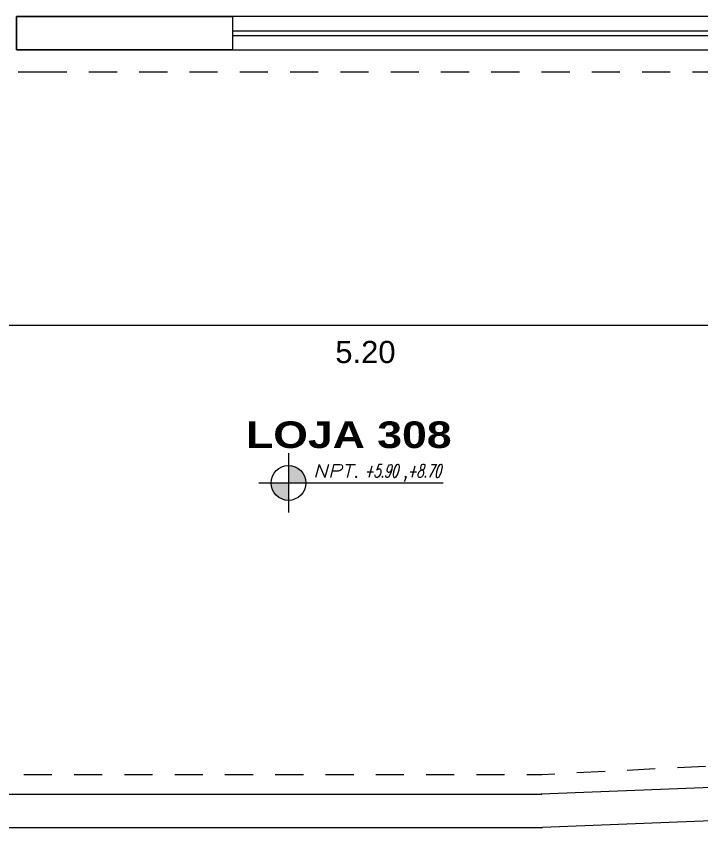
# Model space of a CAD drawing. Header units: millimetres. Extents: x 2178 to 2304, y 1220 to 1359.
# Drawn here: x 2207.203 to 2210.29, y 1232.321 to 1236.049 of the extents above; entities that cross this region are included whole.
import ezdxf
from ezdxf.enums import TextEntityAlignment as Align

# ---------------------------------------------------------------- set-up
doc = ezdxf.new("R2010")
doc.units = ezdxf.units.MM
doc.linetypes.add('HIDDEN', pattern=[9.524999999999999, 6.35, -3.175])
doc.layers.get('0').update_dxf_attribs({"lineweight": 0})
for name, color, linetype, lineweight in [('COTAS', 40, 'Continuous', 20), ('PLUMA 7', 10, 'Continuous', 0), ('PROY', 13, 'HIDDEN', 13), ('TEXTO', 5, 'Continuous', 18)]:
    doc.layers.add(name, color=color, linetype=linetype, lineweight=lineweight)
doc.styles.add('ARIAL', font='arial.ttf')
doc.styles.add('ARIAL-N', font='arialbd.ttf')
doc.styles.add('SIMPLEX', font='simplex.shx', dxfattribs={"width": 1.2, "oblique": 15})
doc.dimstyles.new('RPM 50', dxfattribs={"dimtxt": 0.1, "dimasz": 0.05, "dimexe": 0.08849999999999973, "dimexo": 0.1535, "dimgap": 0.07099999999999997, "dimtad": 2, "dimtih": 1, "dimtoh": 1, "dimzin": 4, "dimdsep": 46, "dimtxsty": 'ARIAL', "dimblk": 'DOT', "dimcen": 0.4, "dimdle": 0.25, "dimclrd": 8, "dimclre": 8, "dimclrt": 9, "dimadec": 0, "dimazin": 0, "dimtfac": 1, "dimtix": 1, "dimtmove": 0, "dimatfit": 3, "dimldrblk": 'DOT', "dimfxl": 0.5, "dimfxlon": 1, "dimlwd": 0, "dimlwe": 0, "dimarcsym": 0})

# ---------------------------------------------------------------- blocks, each defined once
blk = doc.blocks.new('_DOT')
at = {"color": 0, "linetype": 'ByBlock'}
blk.add_line((-0.5, 0), (-1, 0), dxfattribs=at)
at = {"color": 0, "linetype": 'ByBlock', "const_width": 0.5}
blk.add_lwpolyline([(-0.25, 0, 1), (0.25, 0, 1)], format="xyb", close=True, dxfattribs=at)
blk = doc.blocks.new('*D1417')
at = {"color": 8, "lineweight": 0, "transparency": 16777216}
for p, q in [((2206.177998678862, 1231.438674000262), (2206.177998678862, 1230.850174000262)), ((2211.377998678862, 1231.438674000262), (2211.377998678862, 1230.850174000262)), ((2206.227998678863, 1230.938674000262), (2211.327998678862, 1230.938674000262))]:
    blk.add_line(p, q, dxfattribs=at)
at = {"layer": 'Defpoints', "color": 0, "transparency": 16777216}
for p in [(2206.177998678862, 1232.607473985768), (2211.377998678862, 1232.610220628029), (2211.377998678862, 1230.938674000262)]:
    blk.add_point(p, dxfattribs=at)
at = {"color": 8, "lineweight": 0, "transparency": 16777216, "xscale": 0.05, "yscale": 0.05, "zscale": 0.05, "rotation": 180}
blk.add_blockref('_DOT', (2206.177998678862, 1230.938674000262), dxfattribs=at)
at = {"color": 8, "lineweight": 0, "transparency": 16777216, "xscale": 0.05, "yscale": 0.05, "zscale": 0.05}
blk.add_blockref('_DOT', (2211.377998678862, 1230.938674000262), dxfattribs=at)
at = {"color": 9, "transparency": 16777216, "insert": (2208.777998678862, 1230.816616701489), "char_height": 0.1, "attachment_point": 5, "style": 'ARIAL'}
blk.add_mtext('5.20', dxfattribs=at)
blk = doc.blocks.new('*D1513')
at = {"color": 8, "lineweight": 0, "transparency": 16777216}
for p, q in [((2206.177998678862, 1234.656174000262), (2206.177998678862, 1234.744674000262)), ((2211.377998678862, 1234.656174000262), (2211.377998678862, 1234.744674000262)), ((2206.227998678863, 1234.656174000262), (2211.327998678862, 1234.656174000262))]:
    blk.add_line(p, q, dxfattribs=at)
at = {"layer": 'Defpoints', "color": 0, "transparency": 16777216}
for p in [(2206.177998678862, 1234.656174000262), (2211.377998678862, 1234.656174000262), (2211.377998678862, 1234.656174000262)]:
    blk.add_point(p, dxfattribs=at)
at = {"color": 8, "lineweight": 0, "transparency": 16777216, "xscale": 0.05, "yscale": 0.05, "zscale": 0.05, "rotation": 180}
blk.add_blockref('_DOT', (2206.177998678862, 1234.656174000262), dxfattribs=at)
at = {"color": 8, "lineweight": 0, "transparency": 16777216, "xscale": 0.05, "yscale": 0.05, "zscale": 0.05}
blk.add_blockref('_DOT', (2211.377998678862, 1234.656174000262), dxfattribs=at)
at = {"color": 9, "transparency": 16777216, "insert": (2208.777998678862, 1234.53411670149), "char_height": 0.1, "attachment_point": 5, "style": 'ARIAL'}
blk.add_mtext('5.20', dxfattribs=at)
blk = doc.blocks.new('N')
at = {"linetype": 'Continuous'}
h = blk.add_hatch(color=256, dxfattribs=at)
h.paths.add_polyline_path([(0, 0.1000000000000085), (0, 0), (0.1000000000000014, 0, 0.4142135623730981)])
h.paths.add_polyline_path([(-0.1000000000000014, 0, 0.4142135623730981), (0, -0.1000000000000085), (0, 0)])
for points in [[(0, 0.1700000000000017), (0, -0.1700000000000017)], [(-0.1700000000000017, 0), (0.8870854846603891, 0)]]:
    blk.add_lwpolyline(points)
blk.add_circle((0, 0), 0.1)
at = {"color": 64, "style": 'SIMPLEX', "oblique": 15, "width": 1.2}
blk.add_text('NPT.', height=0.075, dxfattribs=at).set_placement((0.1397908554024241, 0.03140925992012455))
at = {"color": 64, "style": 'SIMPLEX', "oblique": 15, "width": 1.062312430358449}
blk.add_attdef('NIV', text='', height=0.075, dxfattribs=at).set_placement((0.434891932751043, 0.03140925992012455), (0.8749927967566862, 0.03140925992012455), align=Align.FIT)

msp = doc.modelspace()

# ---------------------------------------------------------------- linework, layer by layer
for points in [[(2207.202998678863, 1236.048674000262), (2207.202998678863, 1235.898674000262), (2210.777998678862, 1235.898674000262)], [(2210.777998678862, 1236.048674000262), (2207.202998678863, 1236.048674000262)], [(2208.177998678862, 1235.983674000262), (2210.777998678862, 1235.983674000262)], [(2208.177998678862, 1235.963674000262), (2210.777998678862, 1235.963674000262)]]:
    msp.add_lwpolyline(points)
at = {"layer": 'PLUMA 7'}
msp.add_lwpolyline([(2208.177998678862, 1235.898674000262), (2207.202998678863, 1235.898674000262), (2207.202998678863, 1236.048674000262), (2208.177998678862, 1236.048674000262)], close=True, dxfattribs=at)
for points in [[(2211.377998678862, 1232.610220628029), (2209.572050979001, 1232.538556036765)], [(2206.327998678862, 1232.538674000262), (2209.575023659123, 1232.538674000262)], [(2213.352998678862, 1232.538475587563), (2209.577998678863, 1232.388674000262)], [(2196.577998678863, 1232.388674000262), (2209.577998678863, 1232.388674000262)]]:
    msp.add_lwpolyline(points, dxfattribs=at)
at = {"layer": 'PROY', "ltscale": 0.02, "flags": 128}
for points in [[(2206.302998678862, 1235.798674000262), (2207.302998678862, 1235.798674000262)], [(2207.302998678862, 1235.798674000262), (2211.377998678862, 1235.798674000262)], [(2206.327998678862, 1232.628674000262), (2209.575023659123, 1232.628674000262), (2211.377998678862, 1232.720333986111)]]:
    msp.add_lwpolyline(points, dxfattribs=at)

# ---------------------------------------------------------------- block references
at = {"layer": 'COTAS'}
ref = msp.add_blockref('N', (2208.43068967914, 1233.943880065493), dxfattribs=dict(at, xscale=0.7870854846603947, yscale=0.7870854846603947, zscale=0.7870854846603947))
ref.add_attrib('NIV', '+5.90 ,+8.70', dxfattribs={"layer": '0', "color": 64, "height": 0.05903141134952907, "style": 'SIMPLEX', "oblique": 15, "width": 0.5731546135892074}).set_placement((2208.772986806805, 1233.96860183806), (2209.11938380865, 1233.96860183806), align=Align.FIT)

# ---------------------------------------------------------------- texts
at = {"layer": 'TEXTO', "style": 'ARIAL-N', "width": 1.2}
msp.add_text('LOJA 308', height=0.12, dxfattribs=at).set_placement((2208.703000280507, 1234.101531179233), align=Align.CENTER)

# ---------------------------------------------------------------- dimensions: what is measured, and where the dimension line sits
for base, p1, p2, picture, middle in [((2211.377998678862, 1234.656174000262), (2206.177998678862, 1234.656174000262), (2211.377998678862, 1234.656174000262), '*D1513', (2208.777998678862, 1234.53411670149)), ((2211.377998678862, 1230.938674000262), (2206.177998678862, 1232.607473985768), (2211.377998678862, 1232.610220628029), '*D1417', (2208.777998678862, 1230.816616701489))]:
    dim = msp.add_linear_dim(base=base, p1=p1, p2=p2, dimstyle='RPM 50', override={"dimtmove": 1})
    dim.commit()
    dim.dimension.update_dxf_attribs({"geometry": picture, "text_midpoint": middle})

doc.saveas('drawing.dxf')
